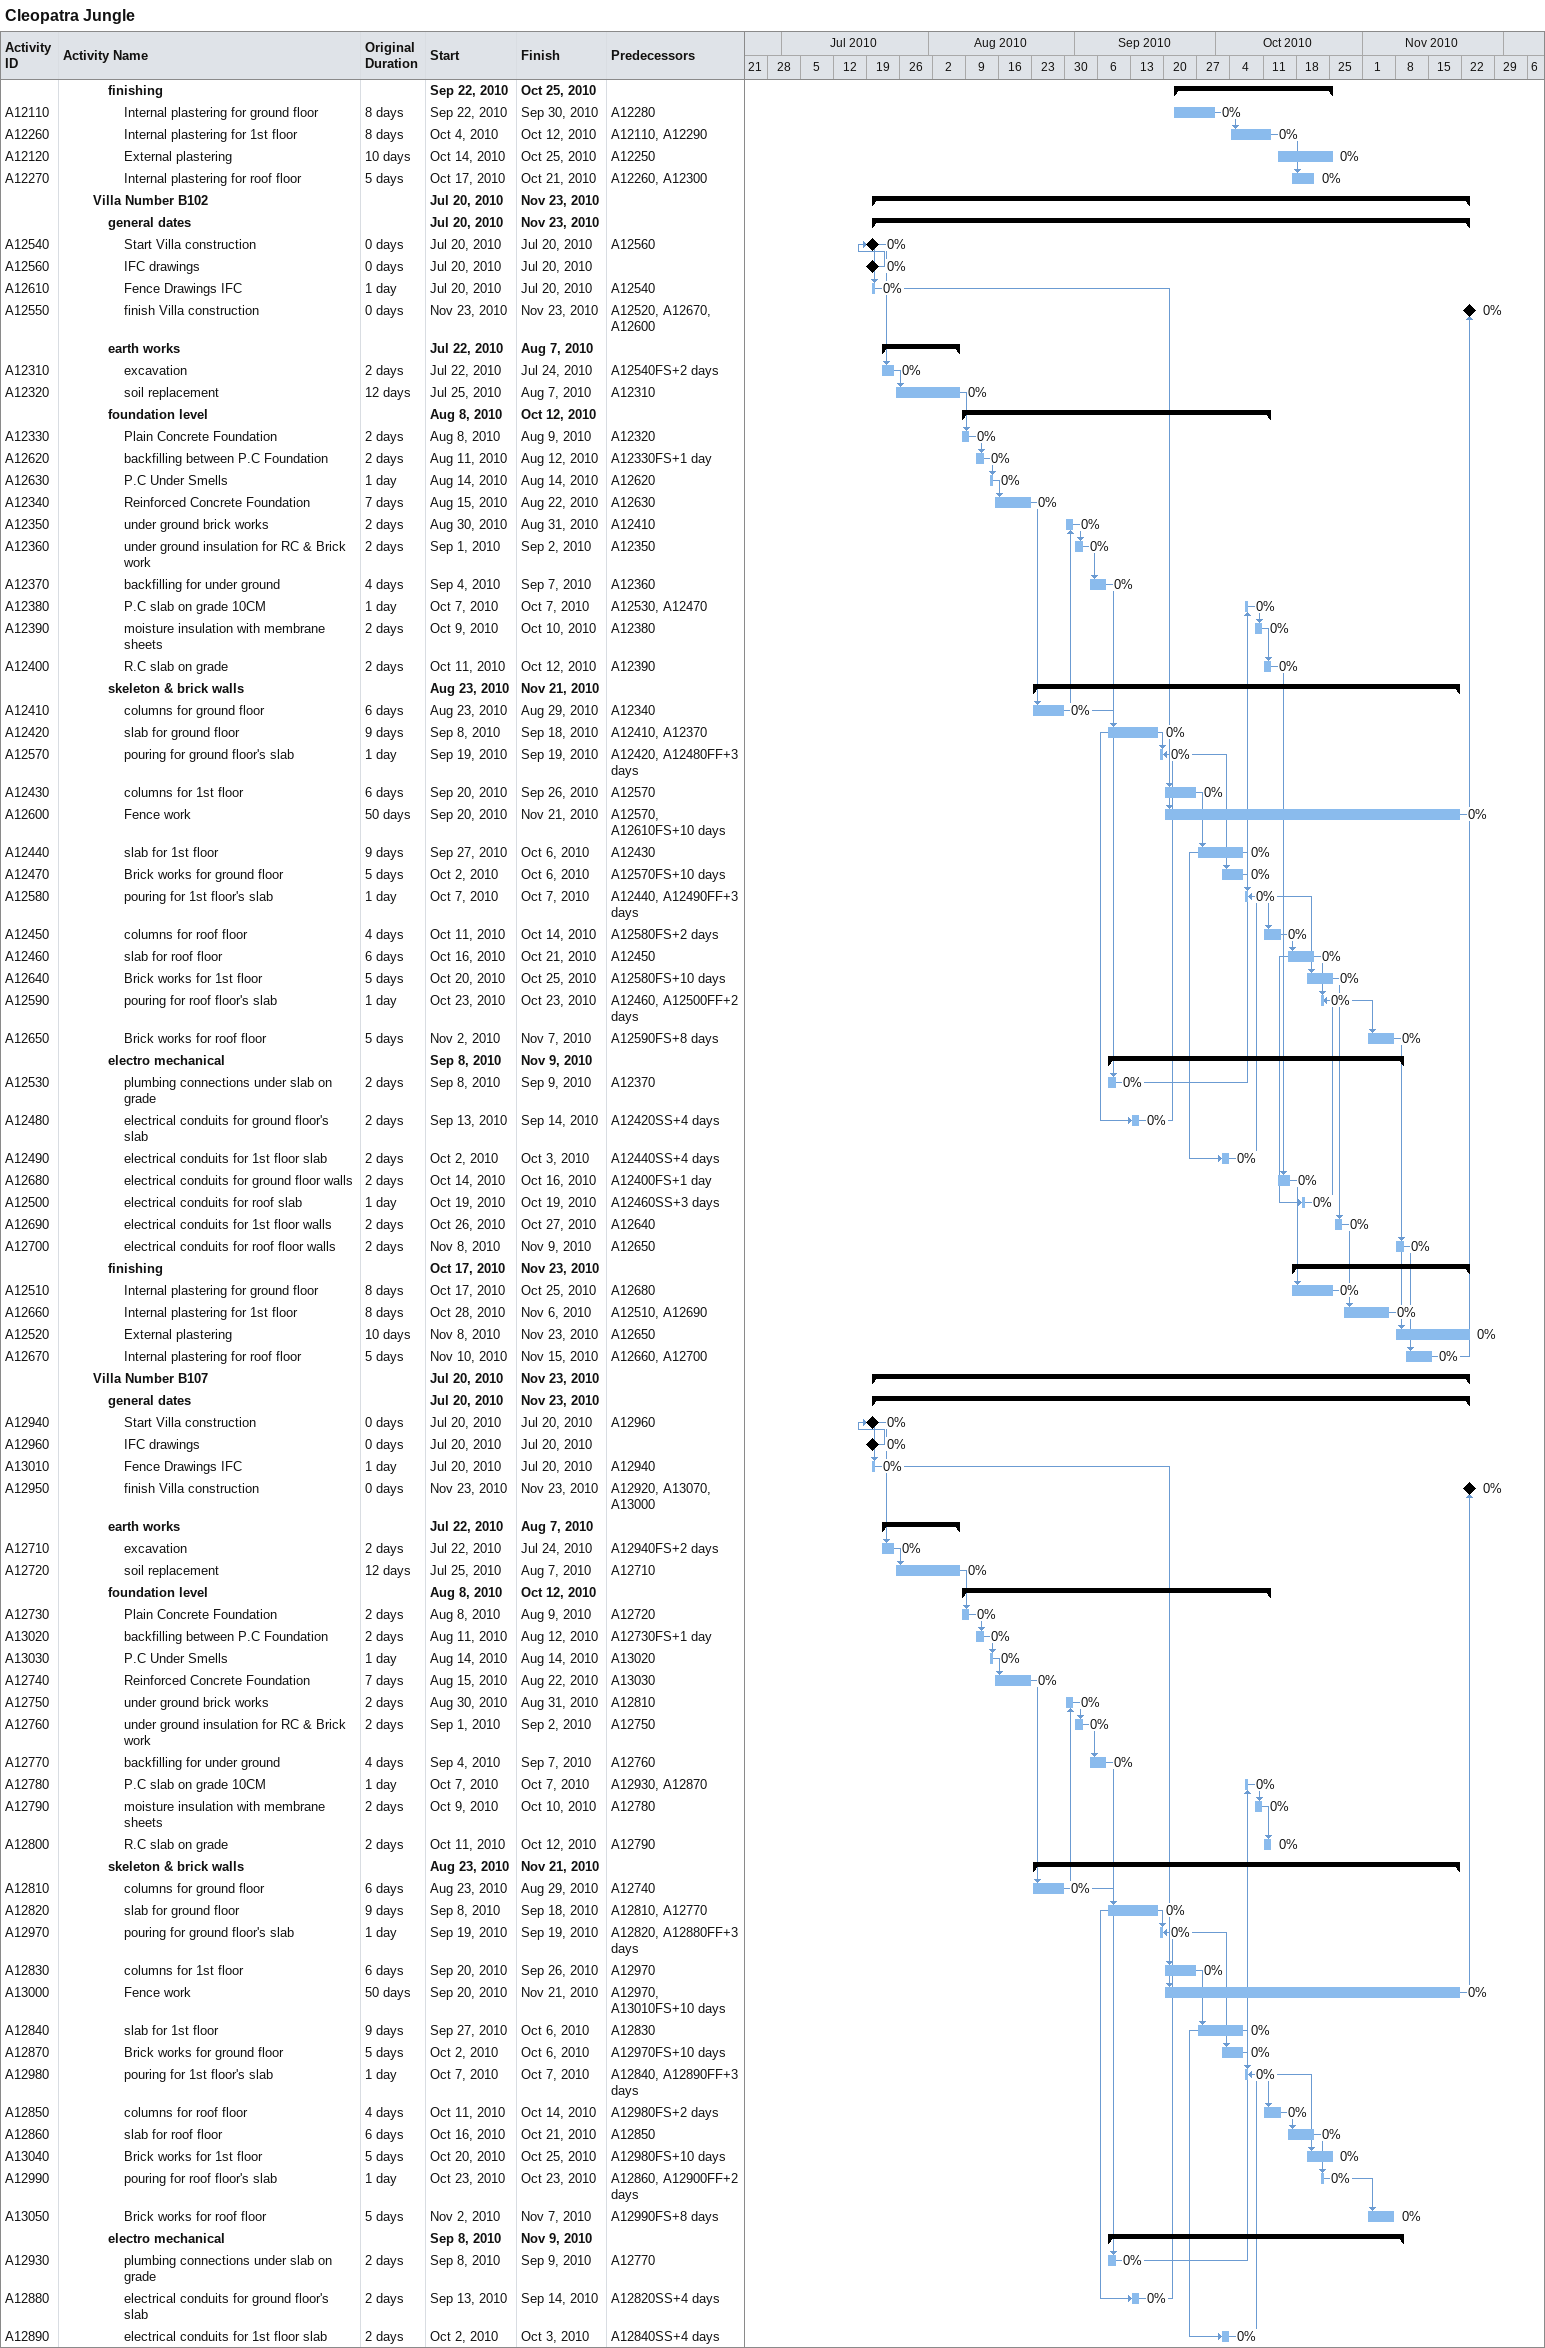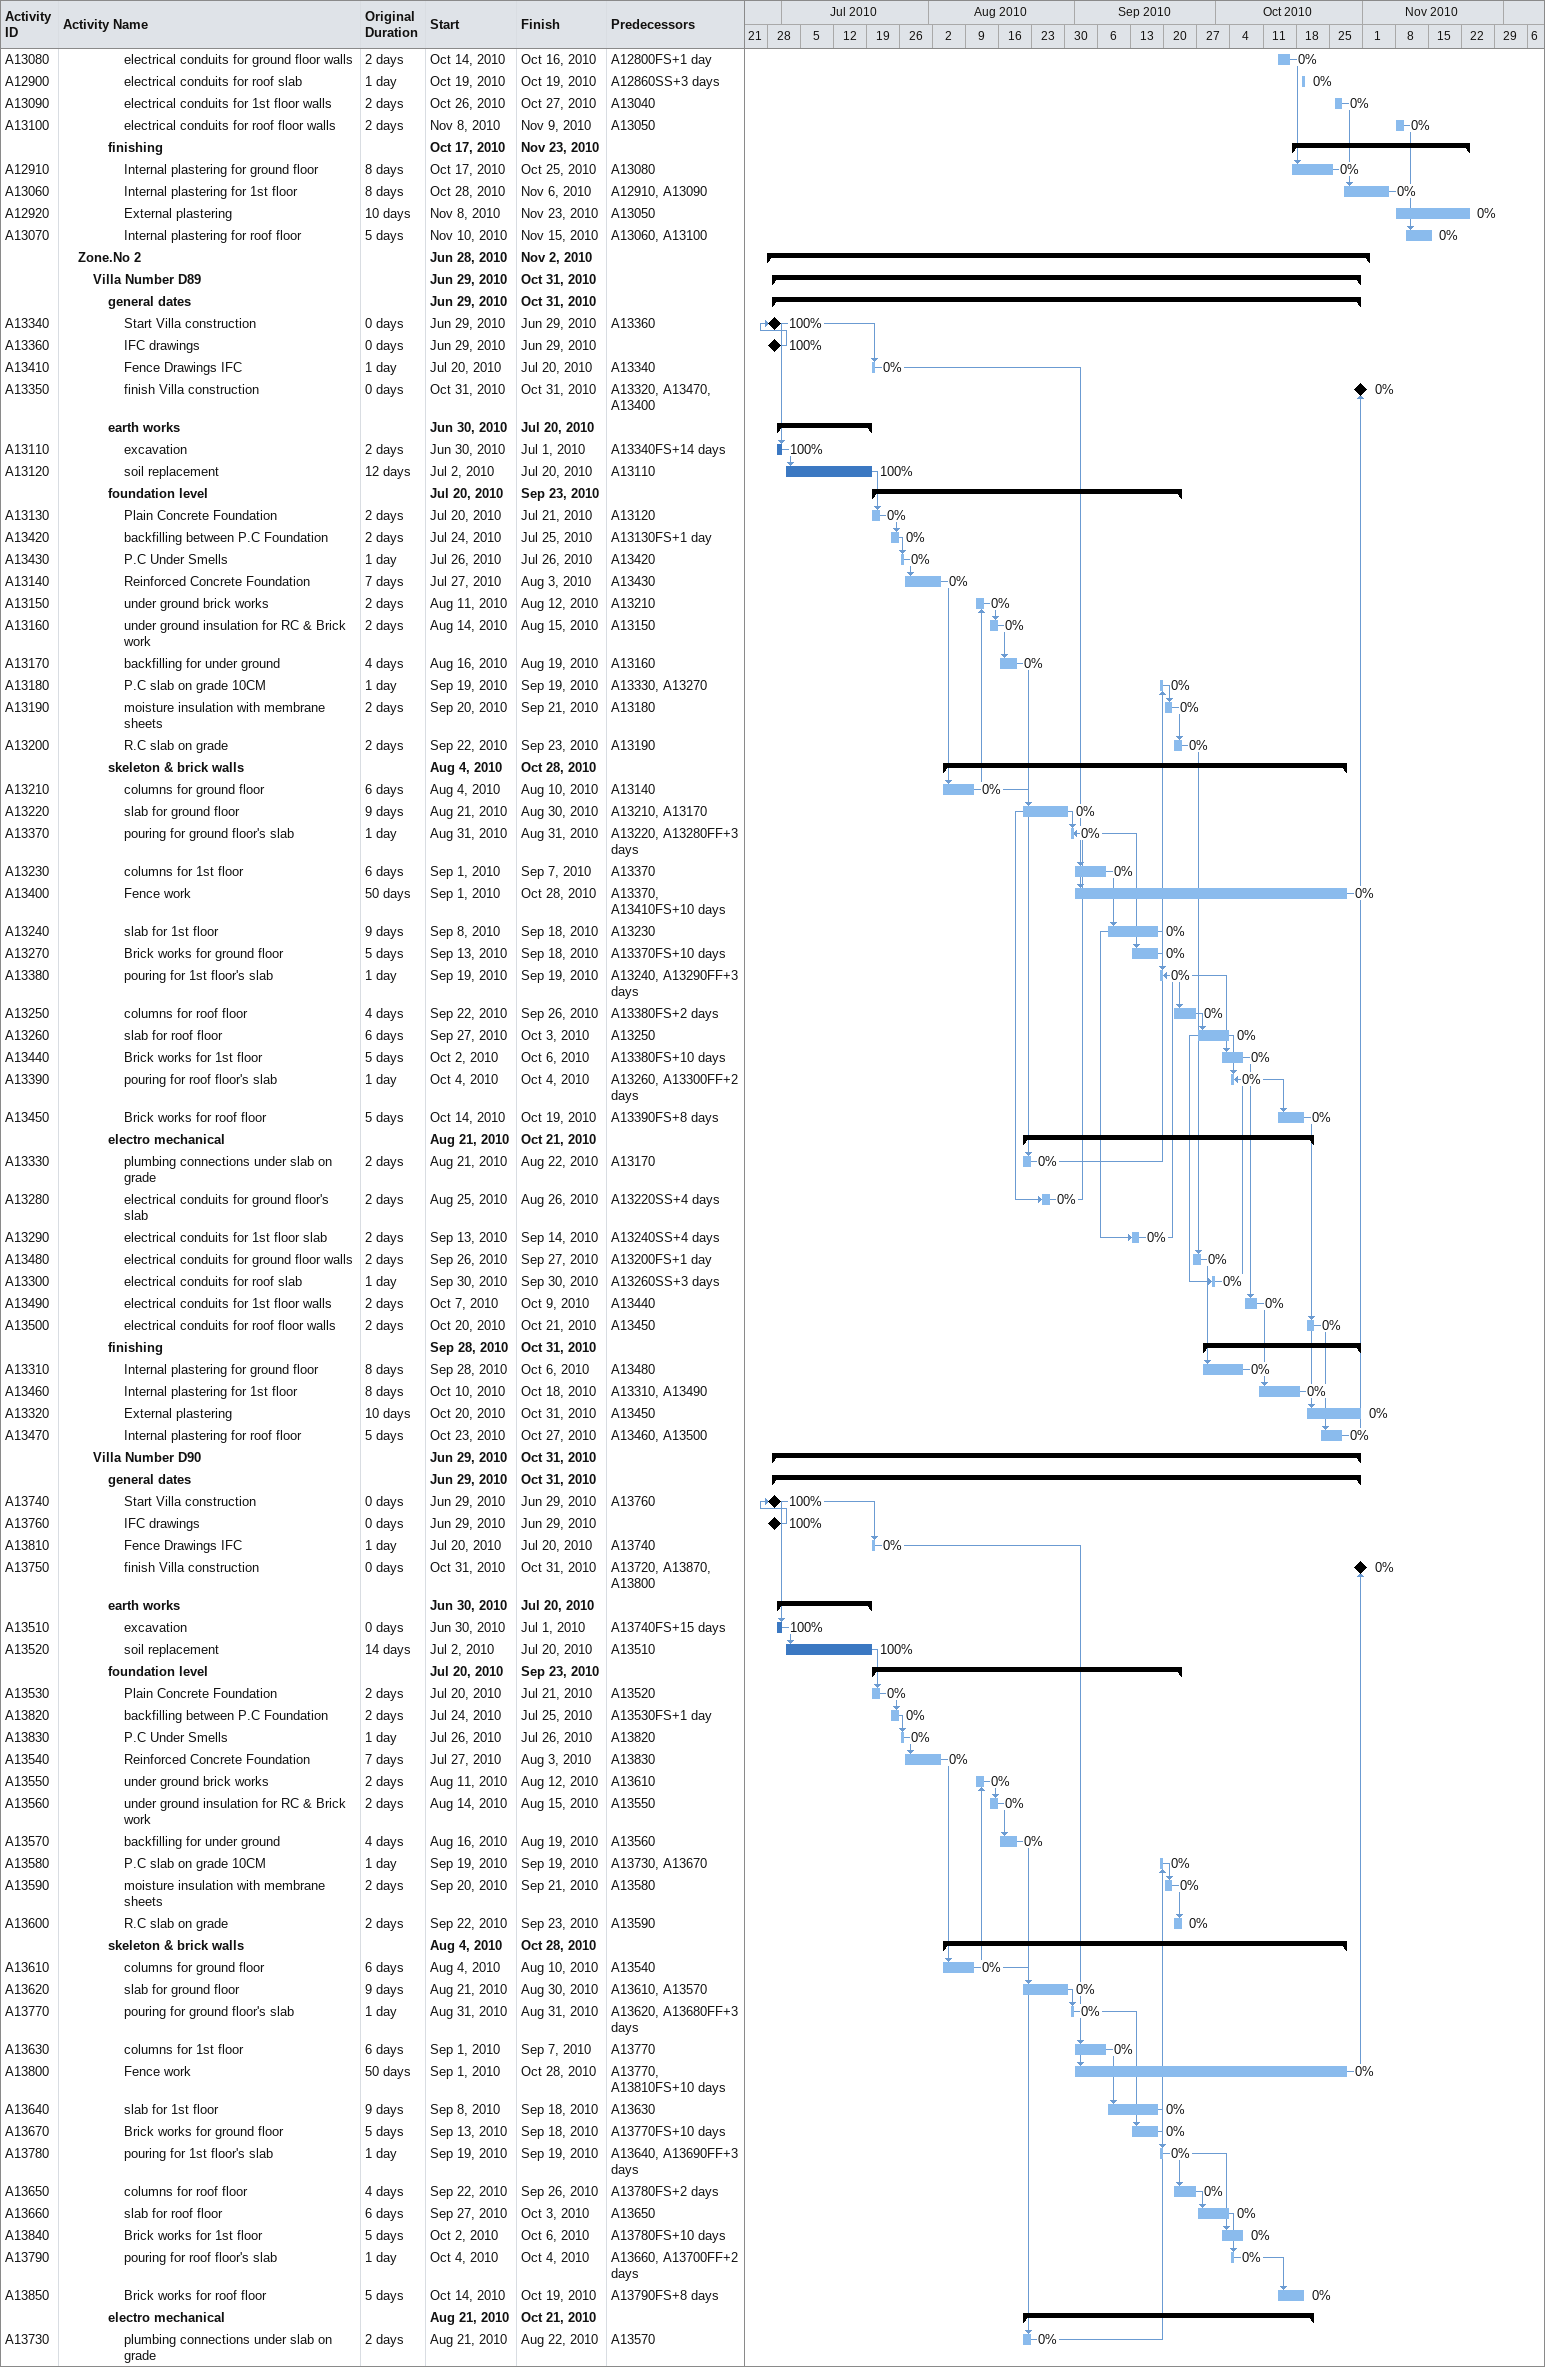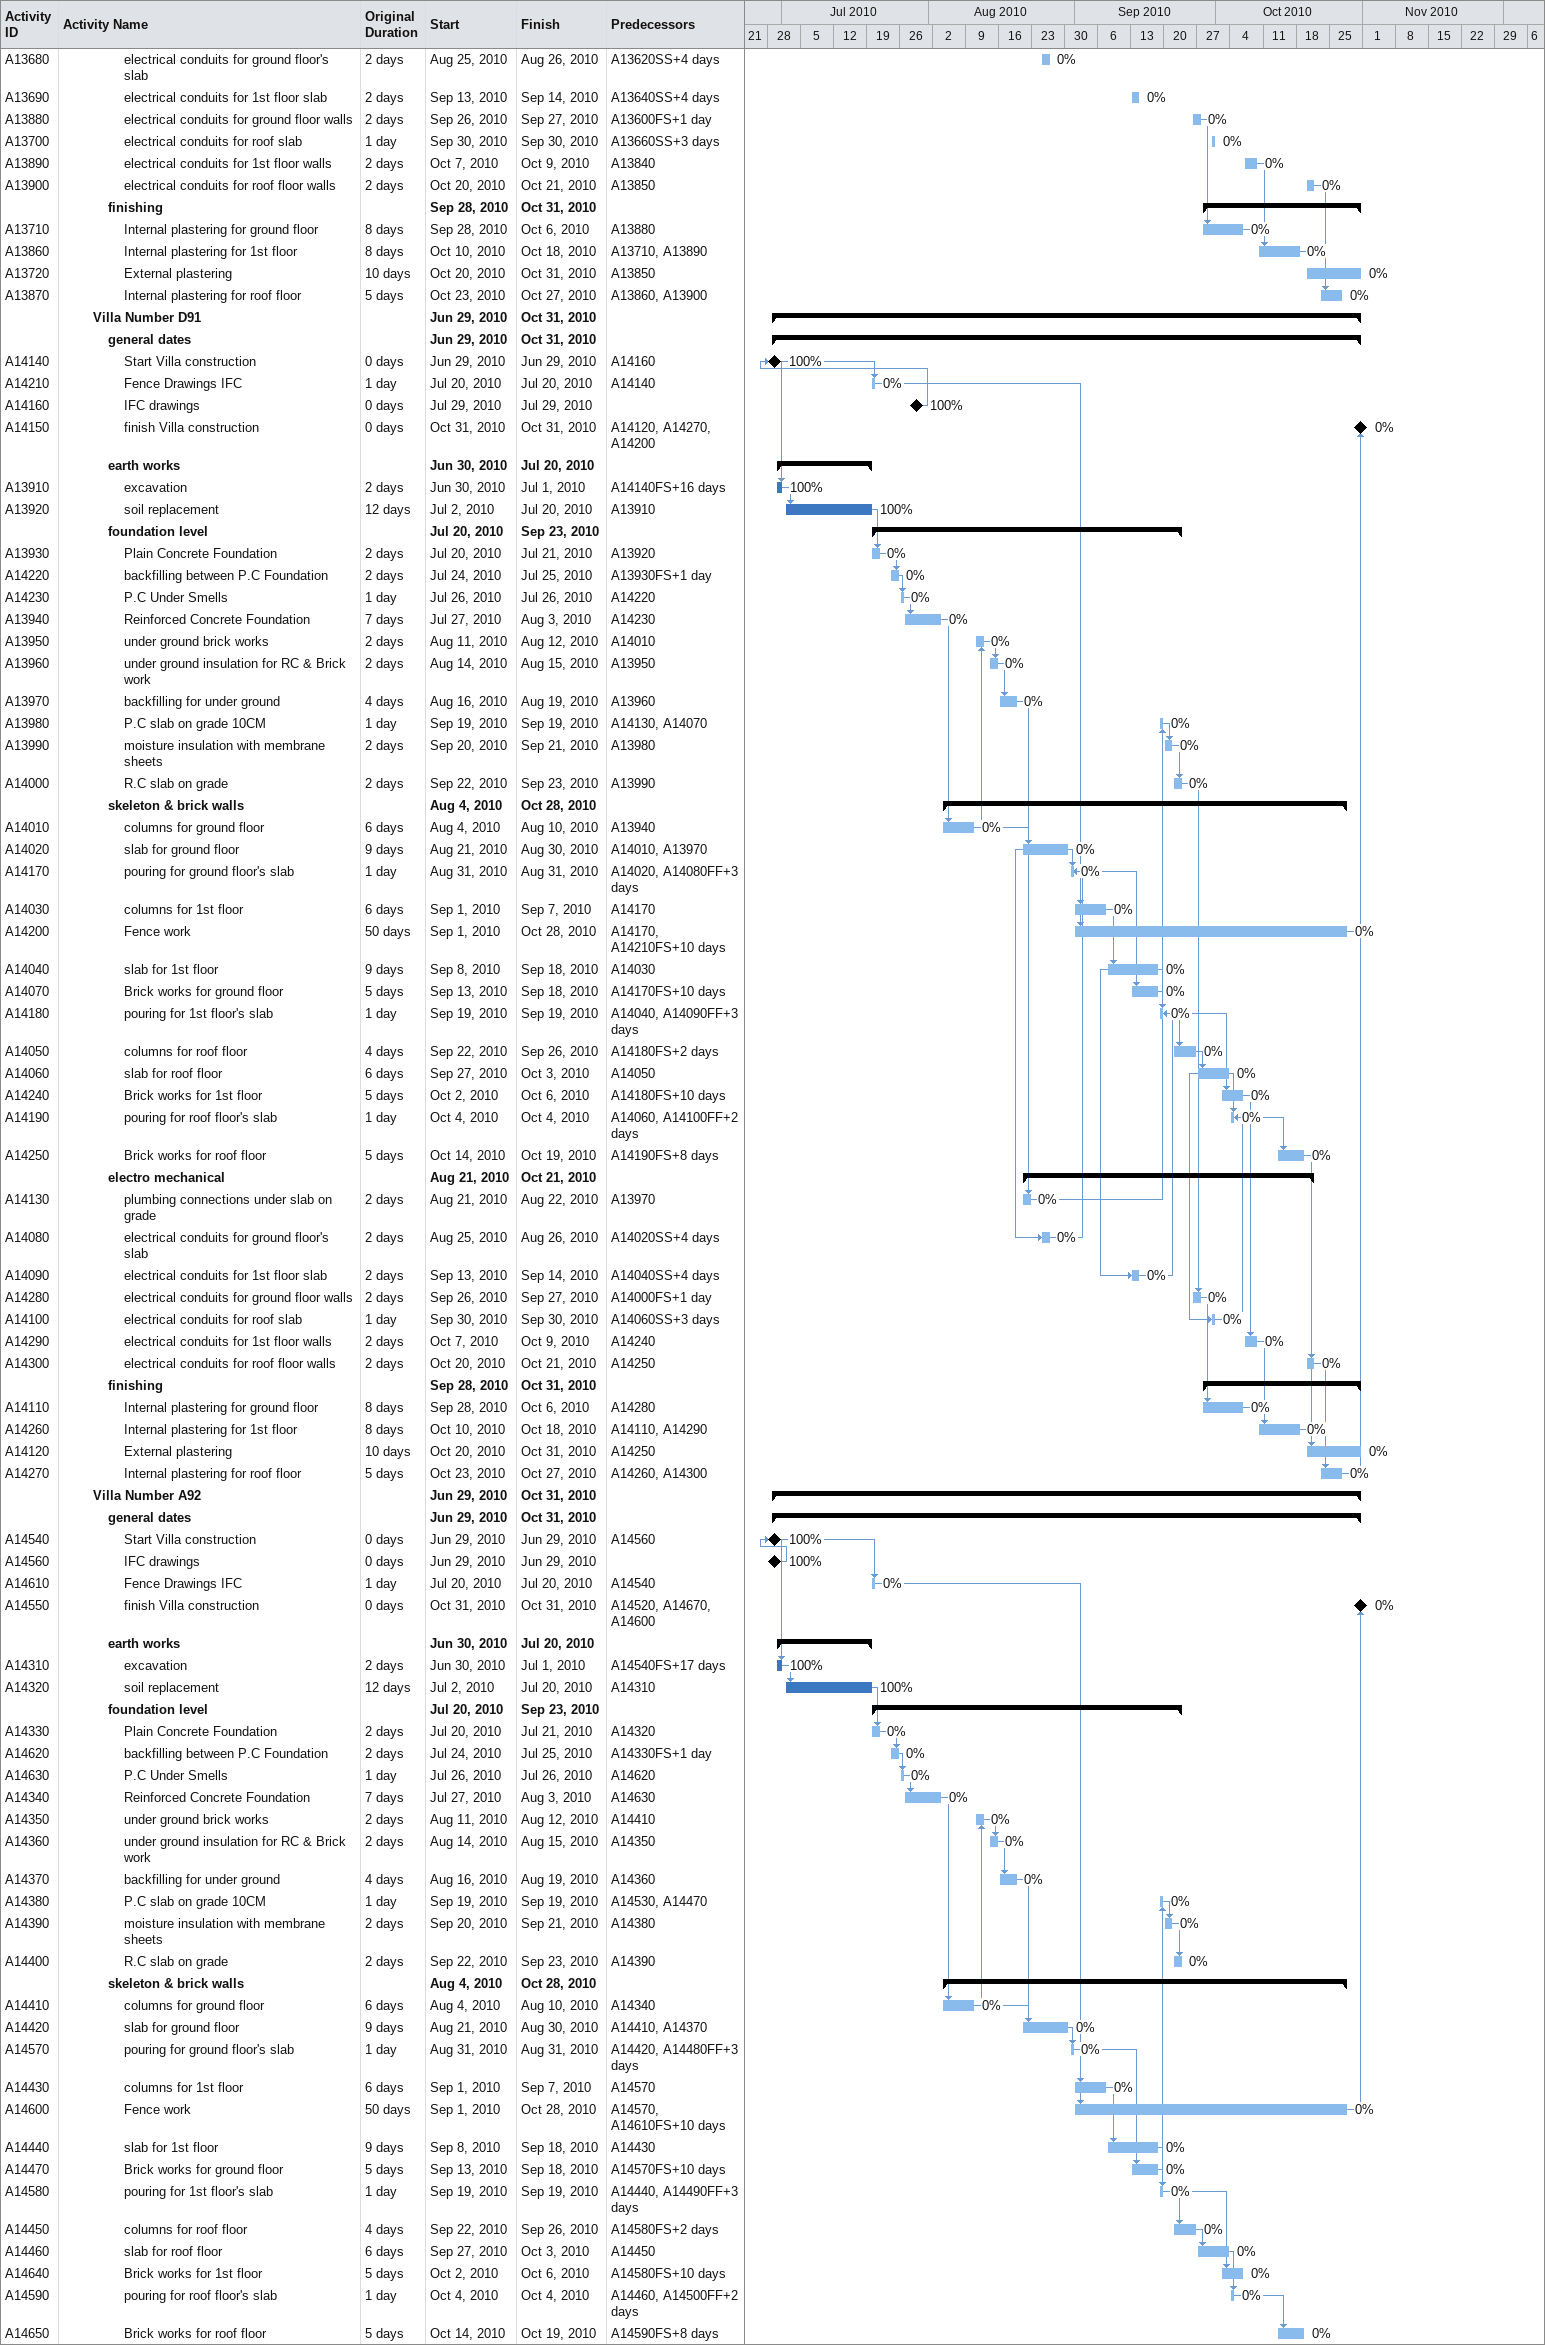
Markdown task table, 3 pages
Cleopatra Jungle

| ID | Level | Task | Original duration | Start | Finish | Predecessors | % complete |
|---|---|---|---|---|---|---|---|
|  | 4 | **finishing** |  | 2010-09-22 | 2010-10-25 |  |  |
| A12110 | 5 | Internal plastering for ground floor | 8d | 2010-09-22 | 2010-09-30 | A12280 | 0 |
| A12260 | 5 | Internal plastering for 1st floor | 8d | 2010-10-04 | 2010-10-12 | A12110, A12290 | 0 |
| A12120 | 5 | External plastering | 10d | 2010-10-14 | 2010-10-25 | A12250 | 0 |
| A12270 | 5 | Internal plastering for roof floor | 5d | 2010-10-17 | 2010-10-21 | A12260, A12300 | 0 |
|  | 3 | **Villa Number B102** |  | 2010-07-20 | 2010-11-23 |  |  |
|  | 4 | **general dates** |  | 2010-07-20 | 2010-11-23 |  |  |
| A12540 | 5 | Start Villa construction | 0d | 2010-07-20 | 2010-07-20 | A12560 | 0 |
| A12560 | 5 | IFC drawings | 0d | 2010-07-20 | 2010-07-20 |  | 0 |
| A12610 | 5 | Fence Drawings IFC | 1d | 2010-07-20 | 2010-07-20 | A12540 | 0 |
| A12550 | 5 | finish Villa construction | 0d | 2010-11-23 | 2010-11-23 | A12520, A12670, A12600 | 0 |
|  | 4 | **earth works** |  | 2010-07-22 | 2010-08-07 |  |  |
| A12310 | 5 | excavation | 2d | 2010-07-22 | 2010-07-24 | A12540FS+2d | 0 |
| A12320 | 5 | soil replacement | 12d | 2010-07-25 | 2010-08-07 | A12310 | 0 |
|  | 4 | **foundation level** |  | 2010-08-08 | 2010-10-12 |  |  |
| A12330 | 5 | Plain Concrete Foundation | 2d | 2010-08-08 | 2010-08-09 | A12320 | 0 |
| A12620 | 5 | backfilling between P.C Foundation | 2d | 2010-08-11 | 2010-08-12 | A12330FS+1d | 0 |
| A12630 | 5 | P.C Under Smells | 1d | 2010-08-14 | 2010-08-14 | A12620 | 0 |
| A12340 | 5 | Reinforced Concrete Foundation | 7d | 2010-08-15 | 2010-08-22 | A12630 | 0 |
| A12350 | 5 | under ground brick works | 2d | 2010-08-30 | 2010-08-31 | A12410 | 0 |
| A12360 | 5 | under ground insulation for RC & Brick work | 2d | 2010-09-01 | 2010-09-02 | A12350 | 0 |
| A12370 | 5 | backfilling for under ground | 4d | 2010-09-04 | 2010-09-07 | A12360 | 0 |
| A12380 | 5 | P.C slab on grade 10CM | 1d | 2010-10-07 | 2010-10-07 | A12530, A12470 | 0 |
| A12390 | 5 | moisture insulation with membrane sheets | 2d | 2010-10-09 | 2010-10-10 | A12380 | 0 |
| A12400 | 5 | R.C slab on grade | 2d | 2010-10-11 | 2010-10-12 | A12390 | 0 |
|  | 4 | **skeleton & brick walls** |  | 2010-08-23 | 2010-11-21 |  |  |
| A12410 | 5 | columns for ground floor | 6d | 2010-08-23 | 2010-08-29 | A12340 | 0 |
| A12420 | 5 | slab for ground floor | 9d | 2010-09-08 | 2010-09-18 | A12410, A12370 | 0 |
| A12570 | 5 | pouring for ground floor's slab | 1d | 2010-09-19 | 2010-09-19 | A12420, A12480FF+3d | 0 |
| A12430 | 5 | columns for 1st floor | 6d | 2010-09-20 | 2010-09-26 | A12570 | 0 |
| A12600 | 5 | Fence work | 50d | 2010-09-20 | 2010-11-21 | A12570, A12610FS+10d | 0 |
| A12440 | 5 | slab for 1st floor | 9d | 2010-09-27 | 2010-10-06 | A12430 | 0 |
| A12470 | 5 | Brick works for ground floor | 5d | 2010-10-02 | 2010-10-06 | A12570FS+10d | 0 |
| A12580 | 5 | pouring for 1st floor's slab | 1d | 2010-10-07 | 2010-10-07 | A12440, A12490FF+3d | 0 |
| A12450 | 5 | columns for roof floor | 4d | 2010-10-11 | 2010-10-14 | A12580FS+2d | 0 |
| A12460 | 5 | slab for roof floor | 6d | 2010-10-16 | 2010-10-21 | A12450 | 0 |
| A12640 | 5 | Brick works for 1st floor | 5d | 2010-10-20 | 2010-10-25 | A12580FS+10d | 0 |
| A12590 | 5 | pouring for roof floor's slab | 1d | 2010-10-23 | 2010-10-23 | A12460, A12500FF+2d | 0 |
| A12650 | 5 | Brick works for roof floor | 5d | 2010-11-02 | 2010-11-07 | A12590FS+8d | 0 |
|  | 4 | **electro mechanical** |  | 2010-09-08 | 2010-11-09 |  |  |
| A12530 | 5 | plumbing connections under slab on grade | 2d | 2010-09-08 | 2010-09-09 | A12370 | 0 |
| A12480 | 5 | electrical conduits for ground floor's slab | 2d | 2010-09-13 | 2010-09-14 | A12420SS+4d | 0 |
| A12490 | 5 | electrical conduits for 1st floor slab | 2d | 2010-10-02 | 2010-10-03 | A12440SS+4d | 0 |
| A12680 | 5 | electrical conduits for ground floor walls | 2d | 2010-10-14 | 2010-10-16 | A12400FS+1d | 0 |
| A12500 | 5 | electrical conduits for roof slab | 1d | 2010-10-19 | 2010-10-19 | A12460SS+3d | 0 |
| A12690 | 5 | electrical conduits for 1st floor walls | 2d | 2010-10-26 | 2010-10-27 | A12640 | 0 |
| A12700 | 5 | electrical conduits for roof floor walls | 2d | 2010-11-08 | 2010-11-09 | A12650 | 0 |
|  | 4 | **finishing** |  | 2010-10-17 | 2010-11-23 |  |  |
| A12510 | 5 | Internal plastering for ground floor | 8d | 2010-10-17 | 2010-10-25 | A12680 | 0 |
| A12660 | 5 | Internal plastering for 1st floor | 8d | 2010-10-28 | 2010-11-06 | A12510, A12690 | 0 |
| A12520 | 5 | External plastering | 10d | 2010-11-08 | 2010-11-23 | A12650 | 0 |
| A12670 | 5 | Internal plastering for roof floor | 5d | 2010-11-10 | 2010-11-15 | A12660, A12700 | 0 |
|  | 3 | **Villa Number B107** |  | 2010-07-20 | 2010-11-23 |  |  |
|  | 4 | **general dates** |  | 2010-07-20 | 2010-11-23 |  |  |
| A12940 | 5 | Start Villa construction | 0d | 2010-07-20 | 2010-07-20 | A12960 | 0 |
| A12960 | 5 | IFC drawings | 0d | 2010-07-20 | 2010-07-20 |  | 0 |
| A13010 | 5 | Fence Drawings IFC | 1d | 2010-07-20 | 2010-07-20 | A12940 | 0 |
| A12950 | 5 | finish Villa construction | 0d | 2010-11-23 | 2010-11-23 | A12920, A13070, A13000 | 0 |
|  | 4 | **earth works** |  | 2010-07-22 | 2010-08-07 |  |  |
| A12710 | 5 | excavation | 2d | 2010-07-22 | 2010-07-24 | A12940FS+2d | 0 |
| A12720 | 5 | soil replacement | 12d | 2010-07-25 | 2010-08-07 | A12710 | 0 |
|  | 4 | **foundation level** |  | 2010-08-08 | 2010-10-12 |  |  |
| A12730 | 5 | Plain Concrete Foundation | 2d | 2010-08-08 | 2010-08-09 | A12720 | 0 |
| A13020 | 5 | backfilling between P.C Foundation | 2d | 2010-08-11 | 2010-08-12 | A12730FS+1d | 0 |
| A13030 | 5 | P.C Under Smells | 1d | 2010-08-14 | 2010-08-14 | A13020 | 0 |
| A12740 | 5 | Reinforced Concrete Foundation | 7d | 2010-08-15 | 2010-08-22 | A13030 | 0 |
| A12750 | 5 | under ground brick works | 2d | 2010-08-30 | 2010-08-31 | A12810 | 0 |
| A12760 | 5 | under ground insulation for RC & Brick work | 2d | 2010-09-01 | 2010-09-02 | A12750 | 0 |
| A12770 | 5 | backfilling for under ground | 4d | 2010-09-04 | 2010-09-07 | A12760 | 0 |
| A12780 | 5 | P.C slab on grade 10CM | 1d | 2010-10-07 | 2010-10-07 | A12930, A12870 | 0 |
| A12790 | 5 | moisture insulation with membrane sheets | 2d | 2010-10-09 | 2010-10-10 | A12780 | 0 |
| A12800 | 5 | R.C slab on grade | 2d | 2010-10-11 | 2010-10-12 | A12790 | 0 |
|  | 4 | **skeleton & brick walls** |  | 2010-08-23 | 2010-11-21 |  |  |
| A12810 | 5 | columns for ground floor | 6d | 2010-08-23 | 2010-08-29 | A12740 | 0 |
| A12820 | 5 | slab for ground floor | 9d | 2010-09-08 | 2010-09-18 | A12810, A12770 | 0 |
| A12970 | 5 | pouring for ground floor's slab | 1d | 2010-09-19 | 2010-09-19 | A12820, A12880FF+3d | 0 |
| A12830 | 5 | columns for 1st floor | 6d | 2010-09-20 | 2010-09-26 | A12970 | 0 |
| A13000 | 5 | Fence work | 50d | 2010-09-20 | 2010-11-21 | A12970, A13010FS+10d | 0 |
| A12840 | 5 | slab for 1st floor | 9d | 2010-09-27 | 2010-10-06 | A12830 | 0 |
| A12870 | 5 | Brick works for ground floor | 5d | 2010-10-02 | 2010-10-06 | A12970FS+10d | 0 |
| A12980 | 5 | pouring for 1st floor's slab | 1d | 2010-10-07 | 2010-10-07 | A12840, A12890FF+3d | 0 |
| A12850 | 5 | columns for roof floor | 4d | 2010-10-11 | 2010-10-14 | A12980FS+2d | 0 |
| A12860 | 5 | slab for roof floor | 6d | 2010-10-16 | 2010-10-21 | A12850 | 0 |
| A13040 | 5 | Brick works for 1st floor | 5d | 2010-10-20 | 2010-10-25 | A12980FS+10d | 0 |
| A12990 | 5 | pouring for roof floor's slab | 1d | 2010-10-23 | 2010-10-23 | A12860, A12900FF+2d | 0 |
| A13050 | 5 | Brick works for roof floor | 5d | 2010-11-02 | 2010-11-07 | A12990FS+8d | 0 |
|  | 4 | **electro mechanical** |  | 2010-09-08 | 2010-11-09 |  |  |
| A12930 | 5 | plumbing connections under slab on grade | 2d | 2010-09-08 | 2010-09-09 | A12770 | 0 |
| A12880 | 5 | electrical conduits for ground floor's slab | 2d | 2010-09-13 | 2010-09-14 | A12820SS+4d | 0 |
| A12890 | 5 | electrical conduits for 1st floor slab | 2d | 2010-10-02 | 2010-10-03 | A12840SS+4d | 0 |
| A13080 | 5 | electrical conduits for ground floor walls | 2d | 2010-10-14 | 2010-10-16 | A12800FS+1d | 0 |
| A12900 | 5 | electrical conduits for roof slab | 1d | 2010-10-19 | 2010-10-19 | A12860SS+3d | 0 |
| A13090 | 5 | electrical conduits for 1st floor walls | 2d | 2010-10-26 | 2010-10-27 | A13040 | 0 |
| A13100 | 5 | electrical conduits for roof floor walls | 2d | 2010-11-08 | 2010-11-09 | A13050 | 0 |
|  | 4 | **finishing** |  | 2010-10-17 | 2010-11-23 |  |  |
| A12910 | 5 | Internal plastering for ground floor | 8d | 2010-10-17 | 2010-10-25 | A13080 | 0 |
| A13060 | 5 | Internal plastering for 1st floor | 8d | 2010-10-28 | 2010-11-06 | A12910, A13090 | 0 |
| A12920 | 5 | External plastering | 10d | 2010-11-08 | 2010-11-23 | A13050 | 0 |
| A13070 | 5 | Internal plastering for roof floor | 5d | 2010-11-10 | 2010-11-15 | A13060, A13100 | 0 |
|  | 2 | **Zone.No 2** |  | 2010-06-28 | 2010-11-02 |  |  |
|  | 3 | **Villa Number D89** |  | 2010-06-29 | 2010-10-31 |  |  |
|  | 4 | **general dates** |  | 2010-06-29 | 2010-10-31 |  |  |
| A13340 | 5 | Start Villa construction | 0d | 2010-06-29 | 2010-06-29 | A13360 | 100 |
| A13360 | 5 | IFC drawings | 0d | 2010-06-29 | 2010-06-29 |  | 100 |
| A13410 | 5 | Fence Drawings IFC | 1d | 2010-07-20 | 2010-07-20 | A13340 | 0 |
| A13350 | 5 | finish Villa construction | 0d | 2010-10-31 | 2010-10-31 | A13320, A13470, A13400 | 0 |
|  | 4 | **earth works** |  | 2010-06-30 | 2010-07-20 |  |  |
| A13110 | 5 | excavation | 2d | 2010-06-30 | 2010-07-01 | A13340FS+14d | 100 |
| A13120 | 5 | soil replacement | 12d | 2010-07-02 | 2010-07-20 | A13110 | 100 |
|  | 4 | **foundation level** |  | 2010-07-20 | 2010-09-23 |  |  |
| A13130 | 5 | Plain Concrete Foundation | 2d | 2010-07-20 | 2010-07-21 | A13120 | 0 |
| A13420 | 5 | backfilling between P.C Foundation | 2d | 2010-07-24 | 2010-07-25 | A13130FS+1d | 0 |
| A13430 | 5 | P.C Under Smells | 1d | 2010-07-26 | 2010-07-26 | A13420 | 0 |
| A13140 | 5 | Reinforced Concrete Foundation | 7d | 2010-07-27 | 2010-08-03 | A13430 | 0 |
| A13150 | 5 | under ground brick works | 2d | 2010-08-11 | 2010-08-12 | A13210 | 0 |
| A13160 | 5 | under ground insulation for RC & Brick work | 2d | 2010-08-14 | 2010-08-15 | A13150 | 0 |
| A13170 | 5 | backfilling for under ground | 4d | 2010-08-16 | 2010-08-19 | A13160 | 0 |
| A13180 | 5 | P.C slab on grade 10CM | 1d | 2010-09-19 | 2010-09-19 | A13330, A13270 | 0 |
| A13190 | 5 | moisture insulation with membrane sheets | 2d | 2010-09-20 | 2010-09-21 | A13180 | 0 |
| A13200 | 5 | R.C slab on grade | 2d | 2010-09-22 | 2010-09-23 | A13190 | 0 |
|  | 4 | **skeleton & brick walls** |  | 2010-08-04 | 2010-10-28 |  |  |
| A13210 | 5 | columns for ground floor | 6d | 2010-08-04 | 2010-08-10 | A13140 | 0 |
| A13220 | 5 | slab for ground floor | 9d | 2010-08-21 | 2010-08-30 | A13210, A13170 | 0 |
| A13370 | 5 | pouring for ground floor's slab | 1d | 2010-08-31 | 2010-08-31 | A13220, A13280FF+3d | 0 |
| A13230 | 5 | columns for 1st floor | 6d | 2010-09-01 | 2010-09-07 | A13370 | 0 |
| A13400 | 5 | Fence work | 50d | 2010-09-01 | 2010-10-28 | A13370, A13410FS+10d | 0 |
| A13240 | 5 | slab for 1st floor | 9d | 2010-09-08 | 2010-09-18 | A13230 | 0 |
| A13270 | 5 | Brick works for ground floor | 5d | 2010-09-13 | 2010-09-18 | A13370FS+10d | 0 |
| A13380 | 5 | pouring for 1st floor's slab | 1d | 2010-09-19 | 2010-09-19 | A13240, A13290FF+3d | 0 |
| A13250 | 5 | columns for roof floor | 4d | 2010-09-22 | 2010-09-26 | A13380FS+2d | 0 |
| A13260 | 5 | slab for roof floor | 6d | 2010-09-27 | 2010-10-03 | A13250 | 0 |
| A13440 | 5 | Brick works for 1st floor | 5d | 2010-10-02 | 2010-10-06 | A13380FS+10d | 0 |
| A13390 | 5 | pouring for roof floor's slab | 1d | 2010-10-04 | 2010-10-04 | A13260, A13300FF+2d | 0 |
| A13450 | 5 | Brick works for roof floor | 5d | 2010-10-14 | 2010-10-19 | A13390FS+8d | 0 |
|  | 4 | **electro mechanical** |  | 2010-08-21 | 2010-10-21 |  |  |
| A13330 | 5 | plumbing connections under slab on grade | 2d | 2010-08-21 | 2010-08-22 | A13170 | 0 |
| A13280 | 5 | electrical conduits for ground floor's slab | 2d | 2010-08-25 | 2010-08-26 | A13220SS+4d | 0 |
| A13290 | 5 | electrical conduits for 1st floor slab | 2d | 2010-09-13 | 2010-09-14 | A13240SS+4d | 0 |
| A13480 | 5 | electrical conduits for ground floor walls | 2d | 2010-09-26 | 2010-09-27 | A13200FS+1d | 0 |
| A13300 | 5 | electrical conduits for roof slab | 1d | 2010-09-30 | 2010-09-30 | A13260SS+3d | 0 |
| A13490 | 5 | electrical conduits for 1st floor walls | 2d | 2010-10-07 | 2010-10-09 | A13440 | 0 |
| A13500 | 5 | electrical conduits for roof floor walls | 2d | 2010-10-20 | 2010-10-21 | A13450 | 0 |
|  | 4 | **finishing** |  | 2010-09-28 | 2010-10-31 |  |  |
| A13310 | 5 | Internal plastering for ground floor | 8d | 2010-09-28 | 2010-10-06 | A13480 | 0 |
| A13460 | 5 | Internal plastering for 1st floor | 8d | 2010-10-10 | 2010-10-18 | A13310, A13490 | 0 |
| A13320 | 5 | External plastering | 10d | 2010-10-20 | 2010-10-31 | A13450 | 0 |
| A13470 | 5 | Internal plastering for roof floor | 5d | 2010-10-23 | 2010-10-27 | A13460, A13500 | 0 |
|  | 3 | **Villa Number D90** |  | 2010-06-29 | 2010-10-31 |  |  |
|  | 4 | **general dates** |  | 2010-06-29 | 2010-10-31 |  |  |
| A13740 | 5 | Start Villa construction | 0d | 2010-06-29 | 2010-06-29 | A13760 | 100 |
| A13760 | 5 | IFC drawings | 0d | 2010-06-29 | 2010-06-29 |  | 100 |
| A13810 | 5 | Fence Drawings IFC | 1d | 2010-07-20 | 2010-07-20 | A13740 | 0 |
| A13750 | 5 | finish Villa construction | 0d | 2010-10-31 | 2010-10-31 | A13720, A13870, A13800 | 0 |
|  | 4 | **earth works** |  | 2010-06-30 | 2010-07-20 |  |  |
| A13510 | 5 | excavation | 0d | 2010-06-30 | 2010-07-01 | A13740FS+15d | 100 |
| A13520 | 5 | soil replacement | 14d | 2010-07-02 | 2010-07-20 | A13510 | 100 |
|  | 4 | **foundation level** |  | 2010-07-20 | 2010-09-23 |  |  |
| A13530 | 5 | Plain Concrete Foundation | 2d | 2010-07-20 | 2010-07-21 | A13520 | 0 |
| A13820 | 5 | backfilling between P.C Foundation | 2d | 2010-07-24 | 2010-07-25 | A13530FS+1d | 0 |
| A13830 | 5 | P.C Under Smells | 1d | 2010-07-26 | 2010-07-26 | A13820 | 0 |
| A13540 | 5 | Reinforced Concrete Foundation | 7d | 2010-07-27 | 2010-08-03 | A13830 | 0 |
| A13550 | 5 | under ground brick works | 2d | 2010-08-11 | 2010-08-12 | A13610 | 0 |
| A13560 | 5 | under ground insulation for RC & Brick work | 2d | 2010-08-14 | 2010-08-15 | A13550 | 0 |
| A13570 | 5 | backfilling for under ground | 4d | 2010-08-16 | 2010-08-19 | A13560 | 0 |
| A13580 | 5 | P.C slab on grade 10CM | 1d | 2010-09-19 | 2010-09-19 | A13730, A13670 | 0 |
| A13590 | 5 | moisture insulation with membrane sheets | 2d | 2010-09-20 | 2010-09-21 | A13580 | 0 |
| A13600 | 5 | R.C slab on grade | 2d | 2010-09-22 | 2010-09-23 | A13590 | 0 |
|  | 4 | **skeleton & brick walls** |  | 2010-08-04 | 2010-10-28 |  |  |
| A13610 | 5 | columns for ground floor | 6d | 2010-08-04 | 2010-08-10 | A13540 | 0 |
| A13620 | 5 | slab for ground floor | 9d | 2010-08-21 | 2010-08-30 | A13610, A13570 | 0 |
| A13770 | 5 | pouring for ground floor's slab | 1d | 2010-08-31 | 2010-08-31 | A13620, A13680FF+3d | 0 |
| A13630 | 5 | columns for 1st floor | 6d | 2010-09-01 | 2010-09-07 | A13770 | 0 |
| A13800 | 5 | Fence work | 50d | 2010-09-01 | 2010-10-28 | A13770, A13810FS+10d | 0 |
| A13640 | 5 | slab for 1st floor | 9d | 2010-09-08 | 2010-09-18 | A13630 | 0 |
| A13670 | 5 | Brick works for ground floor | 5d | 2010-09-13 | 2010-09-18 | A13770FS+10d | 0 |
| A13780 | 5 | pouring for 1st floor's slab | 1d | 2010-09-19 | 2010-09-19 | A13640, A13690FF+3d | 0 |
| A13650 | 5 | columns for roof floor | 4d | 2010-09-22 | 2010-09-26 | A13780FS+2d | 0 |
| A13660 | 5 | slab for roof floor | 6d | 2010-09-27 | 2010-10-03 | A13650 | 0 |
| A13840 | 5 | Brick works for 1st floor | 5d | 2010-10-02 | 2010-10-06 | A13780FS+10d | 0 |
| A13790 | 5 | pouring for roof floor's slab | 1d | 2010-10-04 | 2010-10-04 | A13660, A13700FF+2d | 0 |
| A13850 | 5 | Brick works for roof floor | 5d | 2010-10-14 | 2010-10-19 | A13790FS+8d | 0 |
|  | 4 | **electro mechanical** |  | 2010-08-21 | 2010-10-21 |  |  |
| A13730 | 5 | plumbing connections under slab on grade | 2d | 2010-08-21 | 2010-08-22 | A13570 | 0 |
| A13680 | 5 | electrical conduits for ground floor's slab | 2d | 2010-08-25 | 2010-08-26 | A13620SS+4d | 0 |
| A13690 | 5 | electrical conduits for 1st floor slab | 2d | 2010-09-13 | 2010-09-14 | A13640SS+4d | 0 |
| A13880 | 5 | electrical conduits for ground floor walls | 2d | 2010-09-26 | 2010-09-27 | A13600FS+1d | 0 |
| A13700 | 5 | electrical conduits for roof slab | 1d | 2010-09-30 | 2010-09-30 | A13660SS+3d | 0 |
| A13890 | 5 | electrical conduits for 1st floor walls | 2d | 2010-10-07 | 2010-10-09 | A13840 | 0 |
| A13900 | 5 | electrical conduits for roof floor walls | 2d | 2010-10-20 | 2010-10-21 | A13850 | 0 |
|  | 4 | **finishing** |  | 2010-09-28 | 2010-10-31 |  |  |
| A13710 | 5 | Internal plastering for ground floor | 8d | 2010-09-28 | 2010-10-06 | A13880 | 0 |
| A13860 | 5 | Internal plastering for 1st floor | 8d | 2010-10-10 | 2010-10-18 | A13710, A13890 | 0 |
| A13720 | 5 | External plastering | 10d | 2010-10-20 | 2010-10-31 | A13850 | 0 |
| A13870 | 5 | Internal plastering for roof floor | 5d | 2010-10-23 | 2010-10-27 | A13860, A13900 | 0 |
|  | 3 | **Villa Number D91** |  | 2010-06-29 | 2010-10-31 |  |  |
|  | 4 | **general dates** |  | 2010-06-29 | 2010-10-31 |  |  |
| A14140 | 5 | Start Villa construction | 0d | 2010-06-29 | 2010-06-29 | A14160 | 100 |
| A14210 | 5 | Fence Drawings IFC | 1d | 2010-07-20 | 2010-07-20 | A14140 | 0 |
| A14160 | 5 | IFC drawings | 0d | 2010-07-29 | 2010-07-29 |  | 100 |
| A14150 | 5 | finish Villa construction | 0d | 2010-10-31 | 2010-10-31 | A14120, A14270, A14200 | 0 |
|  | 4 | **earth works** |  | 2010-06-30 | 2010-07-20 |  |  |
| A13910 | 5 | excavation | 2d | 2010-06-30 | 2010-07-01 | A14140FS+16d | 100 |
| A13920 | 5 | soil replacement | 12d | 2010-07-02 | 2010-07-20 | A13910 | 100 |
|  | 4 | **foundation level** |  | 2010-07-20 | 2010-09-23 |  |  |
| A13930 | 5 | Plain Concrete Foundation | 2d | 2010-07-20 | 2010-07-21 | A13920 | 0 |
| A14220 | 5 | backfilling between P.C Foundation | 2d | 2010-07-24 | 2010-07-25 | A13930FS+1d | 0 |
| A14230 | 5 | P.C Under Smells | 1d | 2010-07-26 | 2010-07-26 | A14220 | 0 |
| A13940 | 5 | Reinforced Concrete Foundation | 7d | 2010-07-27 | 2010-08-03 | A14230 | 0 |
| A13950 | 5 | under ground brick works | 2d | 2010-08-11 | 2010-08-12 | A14010 | 0 |
| A13960 | 5 | under ground insulation for RC & Brick work | 2d | 2010-08-14 | 2010-08-15 | A13950 | 0 |
| A13970 | 5 | backfilling for under ground | 4d | 2010-08-16 | 2010-08-19 | A13960 | 0 |
| A13980 | 5 | P.C slab on grade 10CM | 1d | 2010-09-19 | 2010-09-19 | A14130, A14070 | 0 |
| A13990 | 5 | moisture insulation with membrane sheets | 2d | 2010-09-20 | 2010-09-21 | A13980 | 0 |
| A14000 | 5 | R.C slab on grade | 2d | 2010-09-22 | 2010-09-23 | A13990 | 0 |
|  | 4 | **skeleton & brick walls** |  | 2010-08-04 | 2010-10-28 |  |  |
| A14010 | 5 | columns for ground floor | 6d | 2010-08-04 | 2010-08-10 | A13940 | 0 |
| A14020 | 5 | slab for ground floor | 9d | 2010-08-21 | 2010-08-30 | A14010, A13970 | 0 |
| A14170 | 5 | pouring for ground floor's slab | 1d | 2010-08-31 | 2010-08-31 | A14020, A14080FF+3d | 0 |
| A14030 | 5 | columns for 1st floor | 6d | 2010-09-01 | 2010-09-07 | A14170 | 0 |
| A14200 | 5 | Fence work | 50d | 2010-09-01 | 2010-10-28 | A14170, A14210FS+10d | 0 |
| A14040 | 5 | slab for 1st floor | 9d | 2010-09-08 | 2010-09-18 | A14030 | 0 |
| A14070 | 5 | Brick works for ground floor | 5d | 2010-09-13 | 2010-09-18 | A14170FS+10d | 0 |
| A14180 | 5 | pouring for 1st floor's slab | 1d | 2010-09-19 | 2010-09-19 | A14040, A14090FF+3d | 0 |
| A14050 | 5 | columns for roof floor | 4d | 2010-09-22 | 2010-09-26 | A14180FS+2d | 0 |
| A14060 | 5 | slab for roof floor | 6d | 2010-09-27 | 2010-10-03 | A14050 | 0 |
| A14240 | 5 | Brick works for 1st floor | 5d | 2010-10-02 | 2010-10-06 | A14180FS+10d | 0 |
| A14190 | 5 | pouring for roof floor's slab | 1d | 2010-10-04 | 2010-10-04 | A14060, A14100FF+2d | 0 |
| A14250 | 5 | Brick works for roof floor | 5d | 2010-10-14 | 2010-10-19 | A14190FS+8d | 0 |
|  | 4 | **electro mechanical** |  | 2010-08-21 | 2010-10-21 |  |  |
| A14130 | 5 | plumbing connections under slab on grade | 2d | 2010-08-21 | 2010-08-22 | A13970 | 0 |
| A14080 | 5 | electrical conduits for ground floor's slab | 2d | 2010-08-25 | 2010-08-26 | A14020SS+4d | 0 |
| A14090 | 5 | electrical conduits for 1st floor slab | 2d | 2010-09-13 | 2010-09-14 | A14040SS+4d | 0 |
| A14280 | 5 | electrical conduits for ground floor walls | 2d | 2010-09-26 | 2010-09-27 | A14000FS+1d | 0 |
| A14100 | 5 | electrical conduits for roof slab | 1d | 2010-09-30 | 2010-09-30 | A14060SS+3d | 0 |
| A14290 | 5 | electrical conduits for 1st floor walls | 2d | 2010-10-07 | 2010-10-09 | A14240 | 0 |
| A14300 | 5 | electrical conduits for roof floor walls | 2d | 2010-10-20 | 2010-10-21 | A14250 | 0 |
|  | 4 | **finishing** |  | 2010-09-28 | 2010-10-31 |  |  |
| A14110 | 5 | Internal plastering for ground floor | 8d | 2010-09-28 | 2010-10-06 | A14280 | 0 |
| A14260 | 5 | Internal plastering for 1st floor | 8d | 2010-10-10 | 2010-10-18 | A14110, A14290 | 0 |
| A14120 | 5 | External plastering | 10d | 2010-10-20 | 2010-10-31 | A14250 | 0 |
| A14270 | 5 | Internal plastering for roof floor | 5d | 2010-10-23 | 2010-10-27 | A14260, A14300 | 0 |
|  | 3 | **Villa Number A92** |  | 2010-06-29 | 2010-10-31 |  |  |
|  | 4 | **general dates** |  | 2010-06-29 | 2010-10-31 |  |  |
| A14540 | 5 | Start Villa construction | 0d | 2010-06-29 | 2010-06-29 | A14560 | 100 |
| A14560 | 5 | IFC drawings | 0d | 2010-06-29 | 2010-06-29 |  | 100 |
| A14610 | 5 | Fence Drawings IFC | 1d | 2010-07-20 | 2010-07-20 | A14540 | 0 |
| A14550 | 5 | finish Villa construction | 0d | 2010-10-31 | 2010-10-31 | A14520, A14670, A14600 | 0 |
|  | 4 | **earth works** |  | 2010-06-30 | 2010-07-20 |  |  |
| A14310 | 5 | excavation | 2d | 2010-06-30 | 2010-07-01 | A14540FS+17d | 100 |
| A14320 | 5 | soil replacement | 12d | 2010-07-02 | 2010-07-20 | A14310 | 100 |
|  | 4 | **foundation level** |  | 2010-07-20 | 2010-09-23 |  |  |
| A14330 | 5 | Plain Concrete Foundation | 2d | 2010-07-20 | 2010-07-21 | A14320 | 0 |
| A14620 | 5 | backfilling between P.C Foundation | 2d | 2010-07-24 | 2010-07-25 | A14330FS+1d | 0 |
| A14630 | 5 | P.C Under Smells | 1d | 2010-07-26 | 2010-07-26 | A14620 | 0 |
| A14340 | 5 | Reinforced Concrete Foundation | 7d | 2010-07-27 | 2010-08-03 | A14630 | 0 |
| A14350 | 5 | under ground brick works | 2d | 2010-08-11 | 2010-08-12 | A14410 | 0 |
| A14360 | 5 | under ground insulation for RC & Brick work | 2d | 2010-08-14 | 2010-08-15 | A14350 | 0 |
| A14370 | 5 | backfilling for under ground | 4d | 2010-08-16 | 2010-08-19 | A14360 | 0 |
| A14380 | 5 | P.C slab on grade 10CM | 1d | 2010-09-19 | 2010-09-19 | A14530, A14470 | 0 |
| A14390 | 5 | moisture insulation with membrane sheets | 2d | 2010-09-20 | 2010-09-21 | A14380 | 0 |
| A14400 | 5 | R.C slab on grade | 2d | 2010-09-22 | 2010-09-23 | A14390 | 0 |
|  | 4 | **skeleton & brick walls** |  | 2010-08-04 | 2010-10-28 |  |  |
| A14410 | 5 | columns for ground floor | 6d | 2010-08-04 | 2010-08-10 | A14340 | 0 |
| A14420 | 5 | slab for ground floor | 9d | 2010-08-21 | 2010-08-30 | A14410, A14370 | 0 |
| A14570 | 5 | pouring for ground floor's slab | 1d | 2010-08-31 | 2010-08-31 | A14420, A14480FF+3d | 0 |
| A14430 | 5 | columns for 1st floor | 6d | 2010-09-01 | 2010-09-07 | A14570 | 0 |
| A14600 | 5 | Fence work | 50d | 2010-09-01 | 2010-10-28 | A14570, A14610FS+10d | 0 |
| A14440 | 5 | slab for 1st floor | 9d | 2010-09-08 | 2010-09-18 | A14430 | 0 |
| A14470 | 5 | Brick works for ground floor | 5d | 2010-09-13 | 2010-09-18 | A14570FS+10d | 0 |
| A14580 | 5 | pouring for 1st floor's slab | 1d | 2010-09-19 | 2010-09-19 | A14440, A14490FF+3d | 0 |
| A14450 | 5 | columns for roof floor | 4d | 2010-09-22 | 2010-09-26 | A14580FS+2d | 0 |
| A14460 | 5 | slab for roof floor | 6d | 2010-09-27 | 2010-10-03 | A14450 | 0 |
| A14640 | 5 | Brick works for 1st floor | 5d | 2010-10-02 | 2010-10-06 | A14580FS+10d | 0 |
| A14590 | 5 | pouring for roof floor's slab | 1d | 2010-10-04 | 2010-10-04 | A14460, A14500FF+2d | 0 |
| A14650 | 5 | Brick works for roof floor | 5d | 2010-10-14 | 2010-10-19 | A14590FS+8d | 0 |
